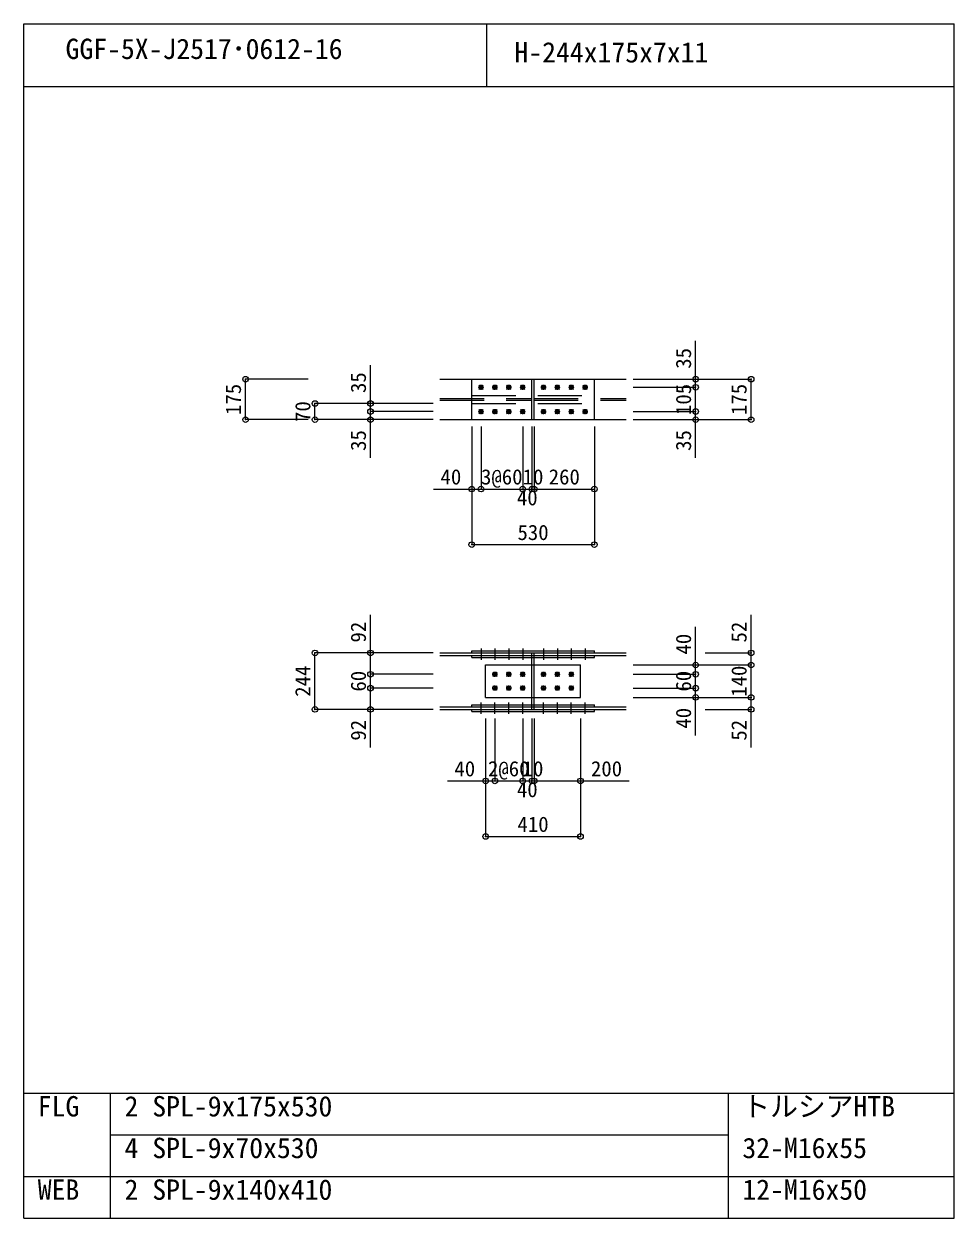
# Model space of a CAD drawing. Units: millimetres, scale not verified. Extents: x -8310 to 8310, y -4800 to 5700.
# Drawn here: x 90 to 4110, y -4800 to 360 of the extents above; entities that cross this region are included whole.
import ezdxf
from ezdxf.enums import TextEntityAlignment as Align

# ---------------------------------------------------------------- set-up
doc = ezdxf.new("R2010")
doc.units = ezdxf.units.MM
doc.header["$LTSCALE"] = 30
doc.header["$PDMODE"] = 32
doc.header["$PDSIZE"] = 24
doc.linetypes.add('USER2', pattern=[9.525, 6.35, -3.175])
doc.layers.add('0-0', color=7, linetype='Continuous')
doc.layers.add('0-2', color=7, linetype='Continuous')
for name, color, linetype, lineweight in [('0-1', 7, 'Continuous', 18), ('0-5', 7, 'Continuous', 18), ('0-6', 7, 'USER2', 18), ('0-8', 7, 'Continuous', 18), ('0-9', 7, 'Continuous', 18), ('0-A', 7, 'Continuous', 18), ('0-B', 7, 'Continuous', 18)]:
    doc.layers.add(name, color=color, linetype=linetype, lineweight=lineweight)
doc.styles.add('ＭＳ ゴシック', font='')
doc.styles.get('ＭＳ ゴシック').set_extended_font_data('MS Gothic')

msp = doc.modelspace()

# ---------------------------------------------------------------- linework, layer by layer
at = {"layer": '0-0'}
for p in [(1048, -1175), (2993, -1175), (3233, -1175), (2993, -1210), (1348, -1280), (1588, -1280), (1048, -1350), (1348, -1350), (1588, -1315), (1588, -1350), (2993, -1315), (2993, -1350), (3233, -1350), (2025.5, -1650), (2065.5, -1650), (2245.5, -1650), (2285.5, -1650), (2295.5, -1650), (2555.5, -1650), (2025.5, -1890), (2555.5, -1890), (1348, -2358), (1588, -2358), (3233, -2358), (2993, -2410), (3233, -2410), (1588, -2450), (2993, -2450), (1588, -2510), (2993, -2510), (2993, -2550), (3233, -2550), (1348, -2602), (1588, -2602), (3233, -2602), (2085.5, -2911), (2125.5, -2911), (2245.5, -2911), (2285.5, -2911), (2295.5, -2911), (2495.5, -2911), (2085.5, -3151), (2495.5, -3151)]:
    msp.add_point(p, dxfattribs=at)
at = {"layer": '0-1'}
for p, q in [((90, -4800), (90, 360)), ((90, 360), (4110, 360)), ((2090, 90), (2090, 360)), ((4110, -4800), (4110, 360)), ((90, 90), (4110, 90)), ((90, -4260), (4110, -4260)), ((465, -4800), (465, -4260)), ((3135, -4800), (3135, -4260)), ((465, -4440), (3135, -4440)), ((90, -4620), (4110, -4620)), ((90, -4800), (4110, -4800))]:
    msp.add_line(p, q, dxfattribs=at)
at = {"layer": '0-5'}
for p, q in [((1888, -1175), (2285.5, -1175)), ((2025.5, -1175), (2555.5, -1175)), ((2025.5, -1350), (2025.5, -1175)), ((2295.5, -1175), (2693, -1175)), ((1888, -1350), (2285.5, -1350)), ((2295.5, -1350), (2693, -1350)), ((1888, -2358), (2285.5, -2358)), ((2025.5, -2349), (2555.5, -2349)), ((2025.5, -2358), (2025.5, -2349)), ((2025.5, -2369), (2555.5, -2369)), ((2025.5, -2378), (2025.5, -2369)), ((2295.5, -2358), (2693, -2358)), ((2295.5, -2369), (2295.5, -2358)), ((2295.5, -2369), (2693, -2369)), ((2085.5, -2410), (2495.5, -2410)), ((2085.5, -2550), (2085.5, -2410)), ((2285.5, -2410), (2285.5, -2378)), ((2295.5, -2410), (2295.5, -2378)), ((2285.5, -2582), (2285.5, -2550)), ((2295.5, -2582), (2295.5, -2550)), ((1888, -2591), (2285.5, -2591)), ((2025.5, -2582), (2285.5, -2582)), ((2025.5, -2591), (2025.5, -2582)), ((2025.5, -2591), (2285.5, -2591)), ((2025.5, -2602), (2285.5, -2602)), ((2025.5, -2611), (2025.5, -2602)), ((2025.5, -2611), (2285.5, -2611)), ((2285.5, -2582), (2555.5, -2582)), ((2285.5, -2591), (2555.5, -2591)), ((2285.5, -2602), (2555.5, -2602)), ((2285.5, -2611), (2555.5, -2611)), ((2295.5, -2602), (2693, -2602)), ((2555.5, -2591), (2555.5, -2582)), ((2555.5, -2611), (2555.5, -2602))]:
    msp.add_line(p, q, dxfattribs=at)
for points in [[(2025.5, -1350), (2555.5, -1350), (2555.5, -1175)], [(1888, -2369), (2285.5, -2369), (2285.5, -2358)], [(2025.5, -2358), (2555.5, -2358), (2555.5, -2349)], [(2025.5, -2378), (2555.5, -2378), (2555.5, -2369)], [(2085.5, -2550), (2495.5, -2550), (2495.5, -2410)], [(1888, -2602), (2285.5, -2602), (2285.5, -2591)], [(2295.5, -2602), (2295.5, -2591), (2693, -2591)]]:
    msp.add_lwpolyline(points, dxfattribs=at)
at = {"layer": '0-6'}
for p, q in [((2025.5, -1175), (2555.5, -1175)), ((2285.5, -1350), (2285.5, -1175)), ((2295.5, -1350), (2295.5, -1175)), ((1888, -1259), (2285.5, -1259)), ((1888, -1266), (2285.5, -1266)), ((2025.5, -1245), (2555.5, -1245)), ((2025.5, -1280), (2555.5, -1280)), ((2295.5, -1259), (2693, -1259)), ((2295.5, -1266), (2693, -1266)), ((2025.5, -1350), (2555.5, -1350)), ((2285.5, -2378), (2285.5, -2369)), ((2295.5, -2378), (2295.5, -2369)), ((2285.5, -2550), (2285.5, -2410)), ((2295.5, -2550), (2295.5, -2410)), ((2285.5, -2591), (2285.5, -2582)), ((2295.5, -2591), (2295.5, -2582))]:
    msp.add_line(p, q, dxfattribs=at)
at = {"layer": '0-8'}
for p, q in [((2054.5, -1210), (2076.5, -1210)), ((2056.17, -1219.34), (2074.83, -1200.67)), ((2056.17, -1200.67), (2074.83, -1219.33)), ((2065.5, -1221), (2065.5, -1199)), ((2114.5, -1210), (2136.5, -1210)), ((2116.17, -1219.34), (2134.83, -1200.67)), ((2116.17, -1200.67), (2134.83, -1219.33)), ((2125.5, -1221), (2125.5, -1199)), ((2174.5, -1210), (2196.5, -1210)), ((2176.17, -1219.34), (2194.83, -1200.67)), ((2176.17, -1200.67), (2194.83, -1219.33)), ((2185.5, -1221), (2185.5, -1199)), ((2234.5, -1210), (2256.5, -1210)), ((2236.17, -1219.34), (2254.83, -1200.67)), ((2236.17, -1200.67), (2254.83, -1219.33)), ((2245.5, -1221), (2245.5, -1199)), ((2324.5, -1210), (2346.5, -1210)), ((2326.17, -1219.34), (2344.83, -1200.67)), ((2326.17, -1200.67), (2344.83, -1219.33)), ((2335.5, -1221), (2335.5, -1199)), ((2384.5, -1210), (2406.5, -1210)), ((2386.17, -1219.34), (2404.83, -1200.67)), ((2386.17, -1200.67), (2404.83, -1219.33)), ((2395.5, -1221), (2395.5, -1199)), ((2444.5, -1210), (2466.5, -1210)), ((2446.17, -1219.34), (2464.83, -1200.67)), ((2446.17, -1200.67), (2464.83, -1219.33)), ((2455.5, -1221), (2455.5, -1199)), ((2504.5, -1210), (2526.5, -1210)), ((2506.17, -1219.34), (2524.83, -1200.67)), ((2506.17, -1200.67), (2524.83, -1219.33)), ((2515.5, -1221), (2515.5, -1199)), ((2054.5, -1315), (2076.5, -1315)), ((2056.17, -1324.34), (2074.83, -1305.67)), ((2056.17, -1305.67), (2074.83, -1324.33)), ((2065.5, -1326), (2065.5, -1304)), ((2114.5, -1315), (2136.5, -1315)), ((2116.17, -1324.34), (2134.83, -1305.67)), ((2116.17, -1305.67), (2134.83, -1324.33)), ((2125.5, -1326), (2125.5, -1304)), ((2174.5, -1315), (2196.5, -1315)), ((2176.17, -1324.34), (2194.83, -1305.67)), ((2176.17, -1305.67), (2194.83, -1324.33)), ((2185.5, -1326), (2185.5, -1304)), ((2234.5, -1315), (2256.5, -1315)), ((2236.17, -1324.34), (2254.83, -1305.67)), ((2236.17, -1305.67), (2254.83, -1324.33)), ((2245.5, -1326), (2245.5, -1304)), ((2324.5, -1315), (2346.5, -1315)), ((2326.17, -1324.34), (2344.83, -1305.67)), ((2326.17, -1305.67), (2344.83, -1324.33)), ((2335.5, -1326), (2335.5, -1304)), ((2384.5, -1315), (2406.5, -1315)), ((2386.17, -1324.34), (2404.83, -1305.67)), ((2386.17, -1305.67), (2404.83, -1324.33)), ((2395.5, -1326), (2395.5, -1304)), ((2444.5, -1315), (2466.5, -1315)), ((2446.17, -1324.34), (2464.83, -1305.67)), ((2446.17, -1305.67), (2464.83, -1324.33)), ((2455.5, -1326), (2455.5, -1304)), ((2504.5, -1315), (2526.5, -1315)), ((2506.17, -1324.34), (2524.83, -1305.67)), ((2506.17, -1305.67), (2524.83, -1324.33)), ((2515.5, -1326), (2515.5, -1304)), ((2114.5, -2450), (2136.5, -2450)), ((2116.17, -2459.34), (2134.83, -2440.67)), ((2116.17, -2440.67), (2134.83, -2459.33)), ((2125.5, -2461), (2125.5, -2439)), ((2174.5, -2450), (2196.5, -2450)), ((2176.17, -2459.34), (2194.83, -2440.67)), ((2176.17, -2440.67), (2194.83, -2459.33)), ((2185.5, -2461), (2185.5, -2439)), ((2234.5, -2450), (2256.5, -2450)), ((2236.17, -2459.34), (2254.83, -2440.67)), ((2236.17, -2440.67), (2254.83, -2459.33)), ((2245.5, -2461), (2245.5, -2439)), ((2324.5, -2450), (2346.5, -2450)), ((2326.17, -2459.34), (2344.83, -2440.67)), ((2326.17, -2440.67), (2344.83, -2459.33)), ((2335.5, -2461), (2335.5, -2439)), ((2384.5, -2450), (2406.5, -2450)), ((2386.17, -2459.34), (2404.83, -2440.67)), ((2386.17, -2440.67), (2404.83, -2459.33)), ((2395.5, -2461), (2395.5, -2439)), ((2444.5, -2450), (2466.5, -2450)), ((2446.17, -2459.34), (2464.83, -2440.67)), ((2446.17, -2440.67), (2464.83, -2459.33)), ((2455.5, -2461), (2455.5, -2439)), ((2114.5, -2510), (2136.5, -2510)), ((2116.17, -2519.34), (2134.83, -2500.67)), ((2116.17, -2500.67), (2134.83, -2519.33)), ((2125.5, -2521), (2125.5, -2499)), ((2174.5, -2510), (2196.5, -2510)), ((2176.17, -2519.34), (2194.83, -2500.67)), ((2176.17, -2500.67), (2194.83, -2519.33)), ((2185.5, -2521), (2185.5, -2499)), ((2234.5, -2510), (2256.5, -2510)), ((2236.17, -2519.34), (2254.83, -2500.67)), ((2236.17, -2500.67), (2254.83, -2519.33)), ((2245.5, -2521), (2245.5, -2499)), ((2324.5, -2510), (2346.5, -2510)), ((2326.17, -2519.34), (2344.83, -2500.67)), ((2326.17, -2500.67), (2344.83, -2519.33)), ((2335.5, -2521), (2335.5, -2499)), ((2384.5, -2510), (2406.5, -2510)), ((2386.17, -2519.34), (2404.83, -2500.67)), ((2386.17, -2500.67), (2404.83, -2519.33)), ((2395.5, -2521), (2395.5, -2499)), ((2444.5, -2510), (2466.5, -2510)), ((2446.17, -2519.34), (2464.83, -2500.67)), ((2446.17, -2500.67), (2464.83, -2519.33)), ((2455.5, -2521), (2455.5, -2499))]:
    msp.add_line(p, q, dxfattribs=at)
at = {"layer": '0-9'}
for p, q in [((2065.5, -2339), (2065.5, -2388)), ((2125.5, -2339), (2125.5, -2388)), ((2185.5, -2339), (2185.5, -2388)), ((2245.5, -2339), (2245.5, -2388)), ((2335.5, -2339), (2335.5, -2388)), ((2395.5, -2339), (2395.5, -2388)), ((2455.5, -2339), (2455.5, -2388)), ((2515.5, -2339), (2515.5, -2388)), ((2065.5, -2621), (2065.5, -2572)), ((2125.5, -2621), (2125.5, -2572)), ((2185.5, -2621), (2185.5, -2572)), ((2245.5, -2621), (2245.5, -2572)), ((2335.5, -2621), (2335.5, -2572)), ((2395.5, -2621), (2395.5, -2572)), ((2455.5, -2621), (2455.5, -2572)), ((2515.5, -2621), (2515.5, -2572))]:
    msp.add_line(p, q, dxfattribs=at)
at = {"layer": '0-A'}
for p, q in [((1318, -1175), (1048, -1175)), ((2723, -1175), (2993, -1175)), ((2723, -1175), (3233, -1175)), ((2723, -1210), (2993, -1210)), ((1858, -1280), (1348, -1280)), ((1858, -1280), (1588, -1280)), ((1858, -1315), (1588, -1315)), ((1588, -1515), (1588, -1315)), ((2723, -1315), (2993, -1315)), ((2993, -1515), (2993, -1315)), ((1858, -1350), (1588, -1350)), ((2025.5, -1380), (2025.5, -1650)), ((2025.5, -1380), (2025.5, -1890)), ((2065.5, -1380), (2065.5, -1650)), ((2065.5, -1380), (2065.5, -1650)), ((2245.5, -1380), (2245.5, -1650)), ((2245.5, -1380), (2245.5, -1650)), ((2285.5, -1380), (2285.5, -1650)), ((2285.5, -1380), (2285.5, -1650)), ((2295.5, -1380), (2295.5, -1650)), ((2295.5, -1380), (2295.5, -1650)), ((2555.5, -1380), (2555.5, -1650)), ((2555.5, -1380), (2555.5, -1890)), ((2723, -1350), (2993, -1350)), ((1860.5, -1650), (2065.5, -1650)), ((2065.5, -1650), (2245.5, -1650)), ((2245.5, -1650), (2285.5, -1650)), ((2285.5, -1650), (2295.5, -1650)), ((2295.5, -1650), (2555.5, -1650)), ((2025.5, -1890), (2555.5, -1890)), ((1858, -2358), (1348, -2358)), ((1858, -2358), (1588, -2358)), ((3034.37, -2358), (3233, -2358)), ((2723, -2410), (2993, -2410)), ((2723, -2410), (3233, -2410)), ((1858, -2450), (1588, -2450)), ((2723, -2450), (2993, -2450)), ((1858, -2510), (1588, -2510)), ((1588, -2767), (1588, -2510)), ((2723, -2510), (2993, -2510)), ((2993, -2715), (2993, -2510)), ((2723, -2550), (2993, -2550)), ((2723, -2550), (3233, -2550)), ((3233, -2767), (3233, -2550)), ((1858, -2602), (1588, -2602)), ((3034.37, -2602), (3233, -2602)), ((2085.5, -2641), (2085.5, -2911)), ((2085.5, -2641), (2085.5, -3151)), ((2125.5, -2641), (2125.5, -2911)), ((2125.5, -2641), (2125.5, -2911)), ((2245.5, -2641), (2245.5, -2911)), ((2245.5, -2641), (2245.5, -2911)), ((2285.5, -2641), (2285.5, -2911)), ((2285.5, -2641), (2285.5, -2911)), ((2295.5, -2641), (2295.5, -2911)), ((2295.5, -2641), (2295.5, -2911)), ((2495.5, -2641), (2495.5, -2911)), ((2495.5, -2641), (2495.5, -3151)), ((1920.5, -2911), (2125.5, -2911)), ((2125.5, -2911), (2245.5, -2911)), ((2245.5, -2911), (2285.5, -2911)), ((2285.5, -2911), (2295.5, -2911)), ((2295.5, -2911), (2705.5, -2911)), ((2085.5, -3151), (2495.5, -3151))]:
    msp.add_line(p, q, dxfattribs=at)
for points in [[(2723, -1210), (2993, -1210), (2993, -1010)], [(1858, -1315), (1588, -1315), (1588, -1115)], [(1318, -1350), (1048, -1350), (1048, -1175)], [(2723, -1350), (3233, -1350), (3233, -1175)], [(2723, -1315), (2993, -1315), (2993, -1210)], [(1858, -1350), (1348, -1350), (1348, -1280)], [(1858, -2450), (1588, -2450), (1588, -2193)], [(2723, -2410), (3233, -2410), (3233, -2193)], [(2723, -2450), (2993, -2450), (2993, -2245)], [(1858, -2602), (1348, -2602), (1348, -2358)], [(2723, -2550), (3233, -2550), (3233, -2410)], [(1858, -2510), (1588, -2510), (1588, -2450)], [(2723, -2510), (2993, -2510), (2993, -2450)]]:
    msp.add_lwpolyline(points, dxfattribs=at)
at = {"layer": '0-B'}
for centre in [(2065.5, -1210), (2125.5, -1210), (2185.5, -1210), (2245.5, -1210), (2335.5, -1210), (2395.5, -1210), (2455.5, -1210), (2515.5, -1210), (2065.5, -1315), (2125.5, -1315), (2185.5, -1315), (2245.5, -1315), (2335.5, -1315), (2395.5, -1315), (2455.5, -1315), (2515.5, -1315), (2125.5, -2450), (2185.5, -2450), (2245.5, -2450), (2335.5, -2450), (2395.5, -2450), (2455.5, -2450), (2125.5, -2510), (2185.5, -2510), (2245.5, -2510), (2335.5, -2510), (2395.5, -2510), (2455.5, -2510)]:
    msp.add_circle(centre, 9, dxfattribs=at)

# ---------------------------------------------------------------- texts
at = {"layer": '0-2', "style": 'ＭＳ ゴシック'}
for s, p in [('GGF-5X-J2517･0612-16', (270, 181.8)), ('H-244x175x7x11', (2210, 166.8)), ('FLG', (150, -4387.2)), ('2', (525, -4387.2)), ('SPL-9x175x530', (645, -4387.2)), ('トルシアHTB', (3195, -4387.2)), ('4', (525, -4567.2)), ('SPL-9x70x530', (645, -4567.2)), ('32-M16x55', (3195, -4567.2)), ('WEB', (150, -4747.2)), ('2', (525, -4747.2)), ('SPL-9x140x410', (645, -4747.2)), ('12-M16x50', (3195, -4747.2))]:
    msp.add_text(s, height=87.98, dxfattribs=at).set_placement(p, align=Align.BOTTOM_LEFT)
at = {"layer": '0-A', "style": 'ＭＳ ゴシック'}
for s, p in [('35', (2993, -1130)), ('35', (1588, -1235)), ('175', (1048, -1330)), ('105', (2993, -1330)), ('175', (3233, -1330)), ('70', (1348, -1360)), ('35', (1588, -1485)), ('35', (2993, -1485)), ('92', (1588, -2313)), ('52', (3233, -2313)), ('40', (2993, -2365)), ('244', (1348, -2547.5)), ('140', (3233, -2547.5)), ('60', (1588, -2525)), ('60', (2993, -2525)), ('40', (2993, -2685)), ('92', (1588, -2737)), ('52', (3233, -2737))]:
    msp.add_text(s, height=65.98, rotation=90, dxfattribs=at).set_placement(p, align=Align.BOTTOM_LEFT)
for s, p in [('40', (1890.5, -1650)), ('3@60', (2065.5, -1650)), ('10', (2245.5, -1650)), ('260', (2358, -1650)), ('40', (2220.5, -1740)), ('530', (2223, -1890)), ('40', (1950.5, -2911)), ('2@60', (2095.5, -2911)), ('10', (2245.5, -2911)), ('200', (2540.5, -2911)), ('40', (2220.5, -3001)), ('410', (2223, -3151))]:
    msp.add_text(s, height=65.98, dxfattribs=at).set_placement(p, align=Align.BOTTOM_LEFT)

doc.saveas('drawing.dxf')
